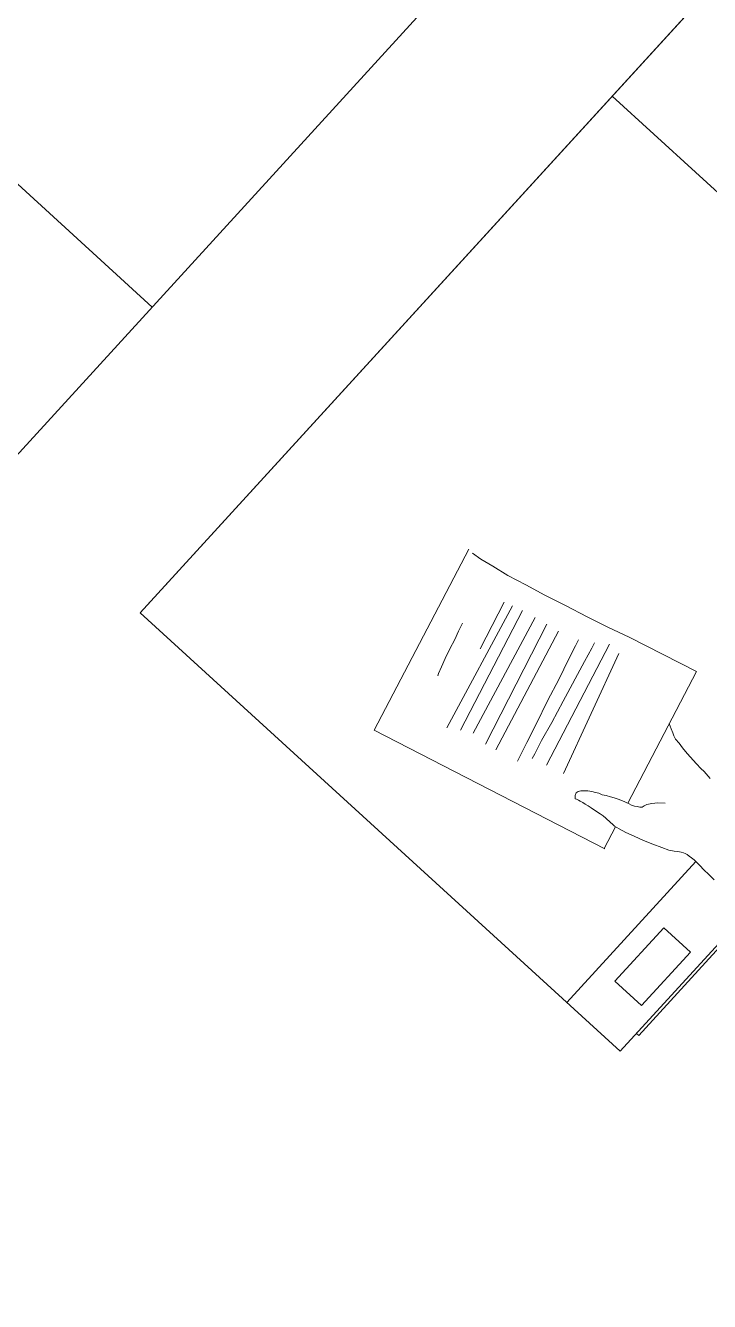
# Model space of a CAD drawing. Header units: metres. Extents: x 750 to 3116, y -341 to 1465.
# Drawn here: x 1568.822 to 1569.35, y 768.299 to 769.284 of the extents above; entities that cross this region are included whole.
import ezdxf

# ---------------------------------------------------------------- set-up
doc = ezdxf.new("R2010")
doc.units = ezdxf.units.M
doc.layers.add('Furniture', color=44, linetype='Continuous', lineweight=5)
doc.layers.add('Wall ext', color=20, linetype='Continuous', lineweight=18)

msp = doc.modelspace()

# ---------------------------------------------------------------- linework, layer by layer
at = {"layer": 'Furniture'}
for p, q in [((1569.49012, 769.46558), (1568.91021, 768.83089)), ((1569.2748, 769.22992), (1569.60433, 768.92883)), ((1569.16407, 768.88004), (1569.09079, 768.74011)), ((1569.1732, 768.87231), (1569.16672, 768.87703)), ((1569.18254, 768.86678), (1569.1732, 768.87231)), ((1569.19413, 768.85978), (1569.18254, 768.86678)), ((1569.20793, 768.85257), (1569.19413, 768.85978)), ((1569.22271, 768.84446), (1569.20793, 768.85257)), ((1569.23874, 768.83641), (1569.22271, 768.84446)), ((1569.19771, 768.83612), (1569.14711, 768.74203)), ((1569.15753, 768.7403), (1569.20538, 768.83271)), ((1569.19131, 768.83897), (1569.17287, 768.80304)), ((1569.25543, 768.82776), (1569.23874, 768.83641)), ((1568.91021, 768.83089), (1569.28094, 768.49216)), ((1569.15914, 768.82279), (1569.15827, 768.82118)), ((1569.16735, 768.73792), (1569.21534, 768.8272)), ((1569.27179, 768.81941), (1569.25543, 768.82776)), ((1569.15596, 768.81669), (1569.15312, 768.8103)), ((1569.15827, 768.82118), (1569.15596, 768.81669)), ((1569.22435, 768.82197), (1569.17683, 768.72926)), ((1569.18486, 768.72493), (1569.23336, 768.81674)), ((1569.28779, 768.81198), (1569.27179, 768.81941)), ((1569.14938, 768.80292), (1569.14564, 768.79554)), ((1569.15312, 768.8103), (1569.14938, 768.80292)), ((1569.27268, 768.8066), (1569.22393, 768.71321)), ((1569.24641, 768.80542), (1569.24093, 768.79483)), ((1569.24871, 768.80991), (1569.24641, 768.80542)), ((1569.25903, 768.80348), (1569.25323, 768.79319)), ((1569.26104, 768.80764), (1569.25903, 768.80348)), ((1569.33975, 768.78563), (1569.28779, 768.81198)), ((1569.14564, 768.79554), (1569.14279, 768.78915)), ((1569.24093, 768.79483), (1569.23378, 768.77978)), ((1569.25323, 768.79319), (1569.23674, 768.76268)), ((1569.2799, 768.79941), (1569.23708, 768.7066)), ((1569.14051, 768.78403), (1569.13997, 768.78213)), ((1569.14279, 768.78915), (1569.14051, 768.78403)), ((1569.28676, 768.68377), (1569.33975, 768.78563)), ((1569.23378, 768.77978), (1569.22483, 768.76277)), ((1569.22483, 768.76277), (1569.21621, 768.74545)), ((1569.23674, 768.76268), (1569.22809, 768.74599)), ((1569.21621, 768.74545), (1569.20873, 768.7307)), ((1569.22809, 768.74599), (1569.22026, 768.73216)), ((1569.31883, 768.74541), (1569.32021, 768.74128)), ((1569.09079, 768.74011), (1569.26915, 768.6485)), ((1569.32021, 768.74128), (1569.3216, 768.73821)), ((1569.3216, 768.73821), (1569.32234, 768.73573)), ((1569.32234, 768.73573), (1569.32371, 768.73329)), ((1569.20873, 768.7307), (1569.20355, 768.72044)), ((1569.22026, 768.73216), (1569.21508, 768.7219)), ((1569.32371, 768.73329), (1569.32635, 768.73027)), ((1569.32635, 768.73027), (1569.32902, 768.72663)), ((1569.32902, 768.72663), (1569.33267, 768.7221)), ((1569.20355, 768.72044), (1569.20154, 768.71628)), ((1569.21508, 768.7219), (1569.21304, 768.71836)), ((1569.33267, 768.7221), (1569.33992, 768.71428)), ((1569.33992, 768.71428), (1569.34321, 768.71067)), ((1569.34321, 768.71067), (1569.34583, 768.70828)), ((1569.34583, 768.70828), (1569.35046, 768.70284)), ((1569.24692, 768.69191), (1569.24608, 768.68968)), ((1569.24608, 768.68968), (1569.24619, 768.68717)), ((1569.24619, 768.68717), (1569.24714, 768.6869)), ((1569.24844, 768.69292), (1569.24692, 768.69191)), ((1569.24714, 768.6869), (1569.24875, 768.68604)), ((1569.25061, 768.69333), (1569.24844, 768.69292)), ((1569.24875, 768.68604), (1569.25003, 768.68547)), ((1569.25003, 768.68547), (1569.25196, 768.6843)), ((1569.25311, 768.69344), (1569.25061, 768.69333)), ((1569.25594, 768.69326), (1569.25311, 768.69344)), ((1569.2591, 768.69277), (1569.25594, 768.69326)), ((1569.26196, 768.69196), (1569.2591, 768.69277)), ((1569.26449, 768.69145), (1569.26196, 768.69196)), ((1569.26704, 768.69031), (1569.26449, 768.69145)), ((1569.2702, 768.68982), (1569.26704, 768.69031)), ((1569.27338, 768.68871), (1569.2702, 768.68982)), ((1569.27624, 768.6879), (1569.27338, 768.68871)), ((1569.27942, 768.68679), (1569.27624, 768.6879)), ((1569.28389, 768.68511), (1569.27942, 768.68679)), ((1569.28549, 768.68425), (1569.28389, 768.68511)), ((1569.25196, 768.6843), (1569.25389, 768.68313)), ((1569.25389, 768.68313), (1569.25615, 768.68167)), ((1569.25615, 768.68167), (1569.25841, 768.68021)), ((1569.25841, 768.68021), (1569.261, 768.67844)), ((1569.261, 768.67844), (1569.26552, 768.67551)), ((1569.26552, 768.67551), (1569.26778, 768.67405)), ((1569.28772, 768.68341), (1569.28549, 768.68425)), ((1569.28966, 768.68224), (1569.28772, 768.68341)), ((1569.29189, 768.6814), (1569.28966, 768.68224)), ((1569.29409, 768.68119), (1569.29189, 768.6814)), ((1569.296, 768.68065), (1569.29409, 768.68119)), ((1569.29787, 768.68073), (1569.296, 768.68065)), ((1569.29939, 768.68174), (1569.29787, 768.68073)), ((1569.30154, 768.68278), (1569.29939, 768.68174)), ((1569.30527, 768.68357), (1569.30154, 768.68278)), ((1569.30994, 768.6841), (1569.30527, 768.68357)), ((1569.3156, 768.68372), (1569.30994, 768.6841)), ((1569.26778, 768.67405), (1569.26974, 768.67226)), ((1569.26857, 768.6488), (1569.2773, 768.66558)), ((1569.26974, 768.67226), (1569.27333, 768.66897)), ((1569.27333, 768.66897), (1569.27497, 768.66748)), ((1569.27497, 768.66748), (1569.2766, 768.66598)), ((1569.2766, 768.66598), (1569.28014, 768.66395)), ((1569.28014, 768.66395), (1569.28529, 768.66105)), ((1569.28529, 768.66105), (1569.29168, 768.6582)), ((1569.29168, 768.6582), (1569.29903, 768.65509)), ((1569.29903, 768.65509), (1569.30605, 768.65227)), ((1569.30605, 768.65227), (1569.31307, 768.64945)), ((1569.31307, 768.64945), (1569.31849, 768.6475)), ((1569.31849, 768.6475), (1569.32259, 768.64675)), ((1569.32259, 768.64675), (1569.32542, 768.64656)), ((1569.32542, 768.64656), (1569.32795, 768.64605)), ((1569.32795, 768.64605), (1569.32986, 768.64551)), ((1569.32986, 768.64551), (1569.33114, 768.64494)), ((1569.23974, 768.5298), (1569.33926, 768.63872)), ((1569.33114, 768.64494), (1569.33274, 768.64407)), ((1569.33274, 768.64407), (1569.33405, 768.64288)), ((1569.33405, 768.64288), (1569.33598, 768.64171)), ((1569.33598, 768.64171), (1569.33794, 768.63992)), ((1569.34252, 768.63574), (1569.33794, 768.63992)), ((1569.34549, 768.63243), (1569.34252, 768.63574)), ((1569.34941, 768.62884), (1569.34549, 768.63243)), ((1569.35336, 768.62463), (1569.34941, 768.62884)), ((1569.28094, 768.49216), (1569.37896, 768.59945)), ((1569.2952, 768.50433), (1569.38055, 768.59774)), ((1569.31449, 768.58748), (1569.27685, 768.54628)), ((1569.33508, 768.56866), (1569.31449, 768.58748)), ((1569.29745, 768.52747), (1569.33508, 768.56866)), ((1569.27685, 768.54628), (1569.29745, 768.52747)), ((1569.29348, 768.50589), (1569.2952, 768.50433))]:
    msp.add_line(p, q, dxfattribs=at)
msp.add_lwpolyline([(1568.91021, 768.83089), (1570.45217, 770.5185), (1570.49705, 770.47749)], dxfattribs=at)
at = {"layer": 'Wall ext'}
for p, q in [((1564.6695, 764.41562), (1571.84898, 772.27324)), ((1568.91948, 769.06703), (1566.3952, 771.37346))]:
    msp.add_line(p, q, dxfattribs=at)

doc.saveas('drawing.dxf')
